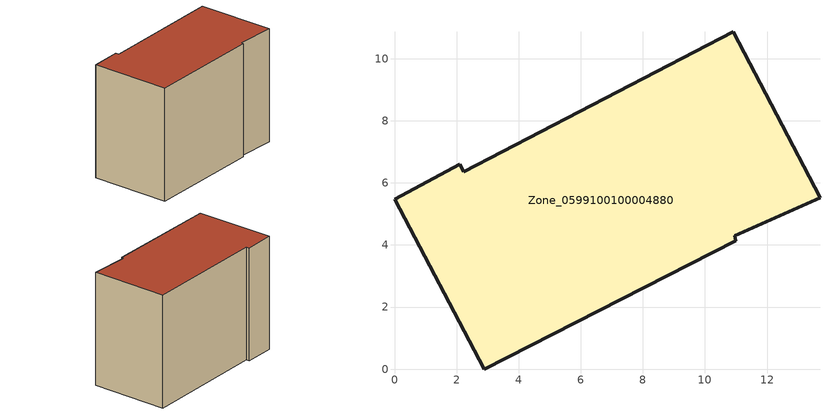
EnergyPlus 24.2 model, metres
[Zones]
Zone_0599100100004880
 floor ground (C_G): 11,4.13 2.9,0 0,5.47 2.11,6.6 2.23,6.36 10.91,10.87 13.71,5.53 10.96,4.3 z0
 wall outside (C_F): 2.23,6.36 2.11,6.6 0,5.47 2.9,0 11,4.13 10.96,4.3 13.71,5.53 10.91,10.87 2.23,6.36 z0:9
 roof outside (C_R): 2.9,0 11,4.13 10.96,4.3 13.71,5.53 10.91,10.87 2.23,6.36 2.11,6.6 0,5.47 z9
[BUILDING]
Pand.0599100100004880: North Axis=0; Terrain=City; Loads Convergence Tolerance Value=0.04; Temperature Convergence Tolerance Value=0.4; Solar Distribution=FullExterior; Maximum Number of Warmup Days=25; Minimum Number of Warmup Days=1
[Site:Location]
Rotterdam.The.Hague.AP_ZH_NLD Design_Conditions: Latitude=51.96; Longitude=4.45; Time Zone=1; Elevation=-4.5
[SITE:GROUNDTEMPERATURE:BUILDINGSURFACE]
18, 18, 18, 18, 18, 18, 18, 18, 18, 18, 18, 18
[MATERIAL] Thermal Absorptance=0.9; Solar Absorptance=0.7; Visible Absorptance=0.7
Name | Roughness | Thickness | Conductivity | Density | Specific Heat
G.TC.2006-2014 | MediumSmooth | 0.15 | 0.06 | 540 | 1210
F.TC.2006-2014 | Rough | 0.3 | 0.12 | 1920 | 840
R.TC.2006-2014 | MediumRough | 0.2 | 0.08 | 1500 | 1000
[CONSTRUCTION]
C_G: G.TC.2006-2014
C_F: F.TC.2006-2014
C_R: R.TC.2006-2014
[ZONE]
Zone_0599100100004880: Type=1; Multiplier=1; Ceiling Height=Autocalculate; Volume=Autocalculate; Floor Area=autocalculate; Part of Total Floor Area=Yes
[ZONEINFILTRATION:DESIGNFLOWRATE]
Infil_Zone_0599100100004880: Zone or ZoneList or Space or SpaceList=Zone_0599100100004880; Schedule=AlwaysOn; Design Flow Rate Calculation Method=Flow/Area; Flow Rate per Floor Area=0.0015; Constant Term Coefficient=1; Temperature Term Coefficient=0; Velocity Term Coefficient=0; Velocity Squared Term Coefficient=0
[HVACTEMPLATE:ZONE:IDEALLOADSAIRSYSTEM]
Zone_0599100100004880: Maximum Heating Supply Air Temperature=50; Minimum Cooling Supply Air Temperature=13; Maximum Heating Supply Air Humidity Ratio=0.0156; Minimum Cooling Supply Air Humidity Ratio=0.0077; Heating Limit=NoLimit; Cooling Limit=NoLimit; Dehumidification Control Type=ConstantSensibleHeatRatio; Cooling Sensible Heat Ratio=0.7; Dehumidification Setpoint=60; Humidification Control Type=None; Humidification Setpoint=30; Outdoor Air Method=None; Outdoor Air Flow Rate per Person=0.00944; Outdoor Air Flow Rate per Zone Floor Area=0; Outdoor Air Flow Rate per Zone=0; Demand Controlled Ventilation Type=None; Outdoor Air Economizer Type=NoEconomizer; Heat Recovery Type=None; Sensible Heat Recovery Effectiveness=0.7; Latent Heat Recovery Effectiveness=0.65
[ZONECONTROL:THERMOSTAT]
ThermostatControl_Zone_0599100100004880: Zone or ZoneList=Zone_0599100100004880; Control Type Schedule=DualSetpointControlType; Control 1=Thermostat_Zone_0599100100004880; Temperature Difference Between Cutout And Setpoint=0
[THERMOSTATSETPOINT:DUALSETPOINT]
Thermostat_Zone_0599100100004880: Heating Setpoint Temperature Schedule=HeatingSetpoint_Zone_0599100100004880; Cooling Setpoint Temperature Schedule=CoolingSetpoint_Zone_0599100100004880
[SCHEDULE:COMPACT]
HeatingSetpoint_Zone_0599100100004880: Through: 12/31, For: AllDays, Until: 24:00, 21
CoolingSetpoint_Zone_0599100100004880: Through: 12/31, For: AllDays, Until: 24:00, 24
DualSetpointControlType: Through: 12/31, For: AllDays, Until: 24:00, 4
AlwaysOn: Through: 12/31, For: AllDays, Until: 24:00, 1
